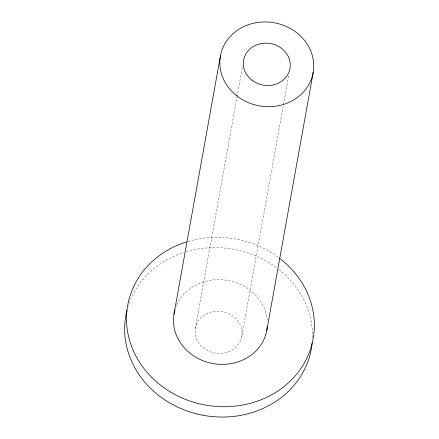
<?xml version="1.0" encoding="UTF-8"?>
<svg xmlns="http://www.w3.org/2000/svg" width="439" height="439" viewBox="0 0 439 439"><rect width="100%" height="100%" fill="white"/><g stroke="black" fill="none" stroke-linecap="round" stroke-linejoin="round"><path stroke-width="0.33" stroke-dasharray="2.19 1.65" d="M195.344 328.427L236.967 97.085M237.087 96.415L242.597 65.801M241.741 336.587A23.558 21.099 10.2 0 0 210.314 312.228A23.558 21.099 10.2 0 0 203.669 348.165A23.558 21.099 10.2 0 0 241.741 336.587L283.364 105.245M283.484 104.575L288.873 74.635M128.221 306.043A94.226 84.398 10.2 0 1 128.528 305.11M129.17 303.25A94.226 84.398 10.2 0 1 184.199 252.348M186.246 251.717A94.226 84.398 10.2 0 1 277.091 268.136M278.787 269.436A94.226 84.398 10.2 0 1 312.453 338.343M188.101 241.412A94.226 84.398 10.2 0 1 279.374 258.148M176.171 306.318A47.11 42.199 10.2 0 1 176.451 305.632M176.747 304.951A47.11 42.199 10.2 0 1 227.819 280.472A47.11 42.199 10.2 0 1 267.307 321.101"/><path stroke-width="0.66" d="M173.987 314.11L220.482 55.676M266.742 330.649L313.237 72.221M279.374 258.148A94.226 84.398 10.2 0 1 282.211 387.928A94.226 84.398 10.2 0 1 140.025 362.998A94.226 84.398 10.2 0 1 186.564 241.878M312.118 343.249A94.226 84.398 10.2 0 1 204.629 415.568A94.226 84.398 10.2 0 1 126.651 311.728M126.761 311.251A94.226 84.398 10.2 0 1 127.003 310.296M267.302 326.27A47.11 42.199 10.2 0 1 213.036 363.563A47.11 42.199 10.2 0 1 174.969 309.802M251.887 80.15A23.558 21.099 10.2 0 0 289.965 68.572A23.558 21.099 10.2 0 0 258.538 44.213A23.558 21.099 10.2 0 0 251.887 80.15M236.89 95.911A47.11 42.199 10.2 0 0 313.111 72.945A47.11 42.199 10.2 0 0 250.389 24.079A47.11 42.199 10.2 0 0 236.89 95.911"/></g></svg>
